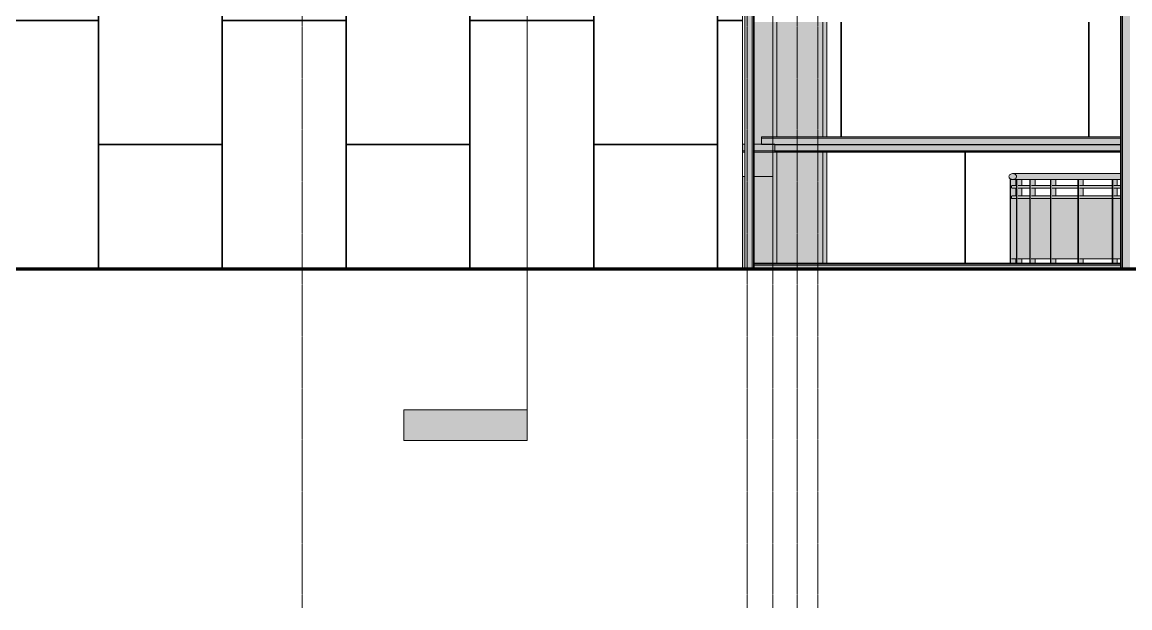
# Model space of a CAD drawing. Header units: inches. Extents: x 20478 to 36715, y -248 to 750.
# Drawn here: x 29344.3 to 29776, y -132 to 96.1 of the extents above; entities that cross this region are included whole.
import ezdxf

# ---------------------------------------------------------------- set-up
doc = ezdxf.new("R2010")
doc.units = ezdxf.units.IN
doc.header["$MEASUREMENT"] = 0
doc.linetypes.add('Grid Line 1_2_', pattern=[0.875, 0.5, -0.125, 0.125, -0.125])
for name, color, linetype, lineweight in [('A-FLOR-HRAL', 11, 'Continuous', 9), ('A-GLAZ-CWMG', 51, 'Continuous', 9), ('A-WALL-PATT', 111, 'Continuous', 13), ('C-TOPO', 7, 'Continuous', 9), ('G-ANNO-SYMB', 111, 'Continuous', 9), ('L-SITE-WALL', 31, 'Continuous', 13), ('Q-CASE', 31, 'Continuous', 9), ('S-BEAM', 12, 'Continuous', 9), ('S-GRID', 1, 'Continuous', 9)]:
    doc.layers.add(name, color=color, linetype=linetype, lineweight=lineweight)

# ---------------------------------------------------------------- blocks, each defined once
blk = doc.blocks.new('Girt_C - 8_D-1076115-Elevation - East')
at = {"layer": 'S-BEAM'}
h = blk.add_hatch(color=256, dxfattribs=at)
h.paths.add_polyline_path([(-22366.82, 48.37), (-22358.8, 48.37), (-22358.8, 48.5), (-22366.82, 48.46), (-22366.82, 48.37)], flags=0)
h.paths.add_polyline_path([(-22371.37, 48.37), (-22370.44, 48.37), (-22370.44, 48.55), (-22371.37, 48.53), (-22371.37, 48.37)], flags=0)
h = blk.add_hatch(color=256, dxfattribs=at)
h.paths.add_polyline_path([(-22370.44, 46), (-22370.44, 48.37), (-22371.37, 48.37), (-22371.37, 46)], flags=0)
h.paths.add_polyline_path([(-22358.8, 46), (-22358.8, 48.37), (-22366.82, 48.37), (-22366.82, 46)], flags=0)
h = blk.add_hatch(color=256, dxfattribs=at)
h.paths.add_polyline_path([(-22370.44, 45.52), (-22370.44, 46), (-22371.37, 46), (-22371.37, 45.52)], flags=0)
h.paths.add_polyline_path([(-22358.8, 45.52), (-22358.8, 46), (-22366.82, 46), (-22366.82, 45.52)], flags=0)
for p, q in [((-22370.44, 48.55), (-22371.37, 48.55)), ((-22358.8, 48.55), (-22366.82, 48.55)), ((-22358.8, 48.46), (-22358.8, 48.37)), ((-22358.8, 48.37), (-22358.8, 46)), ((-22371.37, 46), (-22370.44, 46)), ((-22371.37, 45.52), (-22370.44, 45.52)), ((-22366.82, 46), (-22358.8, 46)), ((-22366.82, 45.52), (-22358.8, 45.52)), ((-22358.8, 46), (-22358.8, 45.52))]:
    blk.add_line(p, q, dxfattribs=at)
blk = doc.blocks.new('Casework 1 - Casework 1-456223-Elevation - East')
at = {"layer": 'Q-CASE'}
h = blk.add_hatch(color=256, dxfattribs=at)
h.paths.add_polyline_path([(-22371.37, 0), (-22370.44, 0), (-22370.44, 36), (-22371.37, 36), (-22371.37, 20.11)], flags=0)
h.paths.add_polyline_path([(-22359.55, 2.24), (-22359.55, 36), (-22366.82, 36), (-22366.82, 2.24)], flags=0)
for p, q in [((-22371.37, 36), (-22370.44, 36)), ((-22366.82, 36), (-22359.55, 36))]:
    blk.add_line(p, q, dxfattribs=at)
blk = doc.blocks.new('Girt_Z - 10_D-1078090-Elevation - East')
at = {"layer": 'S-BEAM'}
for points in [[(-22297.97, 51), (-22224.05, 51), (-22224.05, 51.48), (-22364.05, 51.48), (-22364.05, 51), (-22336.7, 51)], [(-22297.97, 48.63), (-22224.05, 48.63), (-22224.05, 51), (-22364.05, 51), (-22364.05, 48.63), (-22336.7, 48.63)], [(-22297.97, 48.45), (-22224.05, 48.48), (-22224.05, 48.63), (-22364.05, 48.63), (-22364.05, 48.5), (-22336.7, 48.45)], [(-22278.6, 48.37), (-22224.05, 48.41), (-22224.05, 48.45), (-22358.8, 48.41), (-22358.8, 48.37), (-22297.97, 48.37)], [(-22224.05, 46.05), (-22224.05, 48.37), (-22358.8, 48.37), (-22358.8, 46.05), (-22239.87, 46.05)], [(-22224.05, 45.6), (-22224.05, 46.05), (-22358.8, 46), (-22358.8, 45.6), (-22239.87, 45.6)], [(-22297.97, 45.52), (-22224.05, 45.52), (-22224.05, 45.6), (-22358.8, 45.6), (-22358.8, 45.52), (-22336.7, 45.52)]]:
    blk.add_hatch(color=256, dxfattribs=at).paths.add_polyline_path(points, flags=0)
for p, q in [((-22364.05, 51), (-22364.05, 51.48)), ((-22364.05, 51.48), (-22224.05, 51.48)), ((-22364.05, 48.63), (-22364.05, 51)), ((-22364.05, 51), (-22224.05, 51)), ((-22364.05, 48.47), (-22364.05, 48.63)), ((-22364.05, 48.45), (-22224.05, 48.45)), ((-22358.8, 48.37), (-22224.05, 48.37)), ((-22358.8, 46.05), (-22224.05, 46.05)), ((-22358.8, 45.6), (-22224.05, 45.6)), ((-22358.8, 45.52), (-22224.05, 45.52))]:
    blk.add_line(p, q, dxfattribs=at)
blk = doc.blocks.new('Rectangular Mullion - Profile_Polycarbonate_Lower-934533-Elevation - East')
at = {"layer": 'A-GLAZ-CWMG'}
for points in [[(-22259.23, 1.99), (-22224.05, 1.99), (-22224.05, 2.24), (-22366.82, 2.24), (-22366.82, 1.99), (-22264.07, 1.99)], [(-22366.82, 1.46), (-22224.05, 1.46), (-22224.05, 1.99), (-22366.82, 1.99)], [(-22259.23, 0), (-22224.05, 0), (-22224.05, 1.46), (-22366.82, 1.46), (-22366.82, 0), (-22268.92, 0)]]:
    blk.add_hatch(color=256, dxfattribs=at).paths.add_polyline_path(points, flags=0)
for p, q in [((-22366.82, 1.99), (-22366.82, 2.24)), ((-22366.82, 2.24), (-22224.05, 2.24)), ((-22366.82, 1.99), (-22224.05, 1.99)), ((-22366.82, 0), (-22366.82, 1.46)), ((-22366.82, 1.46), (-22224.05, 1.46)), ((-22224.05, 2.24), (-22224.05, 1.99)), ((-22224.05, 1.46), (-22224.05, 0))]:
    blk.add_line(p, q, dxfattribs=at)
blk = doc.blocks.new('Rectangular Mullion - Profile_Polycarbonate_Upper and left-1075931-Elevation - East')
at = {"layer": 'A-GLAZ-CWMG'}
h = blk.add_hatch(color=256, dxfattribs=at)
h.paths.add_polyline_path([(-22370.44, 0), (-22367.6, 0), (-22367.6, 342.01), (-22368.94, 343.29), (-22370.44, 343.23), (-22370.44, 20.11)], flags=0)
h.paths.add_polyline_path([(-22370.44, 343.98), (-22369.69, 344.01), (-22370.44, 344.73)], flags=0)
for points in [[(-22367.07, 0), (-22367.07, 341.5), (-22367.6, 342.01), (-22367.6, 0)], [(-22366.82, 0), (-22366.82, 341.26), (-22367.07, 341.5), (-22367.07, 0)]]:
    blk.add_hatch(color=256, dxfattribs=at).paths.add_polyline_path(points, flags=0)
for p, q in [((-22370.44, 344.73), (-22370.44, 343.98)), ((-22370.44, 343.23), (-22370.44, 0)), ((-22367.6, 342.01), (-22367.6, 0)), ((-22367.07, 341.5), (-22367.07, 0)), ((-22366.82, 341.26), (-22366.82, 1.46))]:
    blk.add_line(p, q, dxfattribs=at)
blk = doc.blocks.new('Rectangular Mullion - Profile_Polycarbonate_right-1075932-Elevation - East')
at = {"layer": 'A-GLAZ-CWMG'}
for points in [[(-22220.5, 0), (-22220.43, 0), (-22220.43, 350.98), (-22223.26, 348.03), (-22223.26, 0)], [(-22224.05, 0), (-22223.8, 0), (-22223.8, 347.47), (-22224.05, 347.21), (-22224.05, 1.46)], [(-22223.8, 0), (-22223.26, 0), (-22223.26, 348.03), (-22223.8, 347.47), (-22223.8, 20.11)]]:
    blk.add_hatch(color=256, dxfattribs=at).paths.add_polyline_path(points, flags=0)
for p, q in [((-22220.43, 350.98), (-22223.26, 348.03)), ((-22223.8, 347.47), (-22224.05, 347.21)), ((-22224.05, 1.46), (-22224.05, 347.21)), ((-22223.26, 348.03), (-22223.8, 347.47)), ((-22223.8, 0), (-22223.8, 347.47)), ((-22223.26, 0), (-22223.26, 348.03))]:
    blk.add_line(p, q, dxfattribs=at)
blk = doc.blocks.new('Railing - 2_ x 1_2_-939656-Elevation - East')
at = {"layer": 'A-FLOR-HRAL'}
blk.add_hatch(color=256, dxfattribs=at).paths.add_polyline_path([(-22266.9, 2.24), (-22266.9, 34.87), (-22267.05, 34.87), (-22267.05, 2.24)], flags=0)
for p, q in [((-22266.9, 34.87), (-22267.05, 34.87)), ((-22267.05, 34.87), (-22267.05, 2.24))]:
    blk.add_line(p, q, dxfattribs=at)
blk = doc.blocks.new('Railing - 2_ x 1_2_-V138-Elevation - East')
at = {"layer": 'A-FLOR-HRAL'}
for points in [[(-22264.89, 2.24), (-22264.89, 4), (-22266.49, 4), (-22266.49, 27.5), (-22266.35, 27.5), (-22266.31, 28.5), (-22264.89, 28.5), (-22264.89, 31.5), (-22266.35, 31.5), (-22266.31, 32.5), (-22264.89, 32.5), (-22264.89, 34.87), (-22266.88, 34.87), (-22266.88, 2.24), (-22266.49, 2.24)], [(-22266.9, 2.24), (-22266.88, 2.24), (-22266.9, 6.04)]]:
    blk.add_hatch(color=256, dxfattribs=at).paths.add_polyline_path(points, flags=0)
for p, q in [((-22266.88, 34.87), (-22266.9, 34.87)), ((-22266.9, 2.24), (-22266.9, 34.87)), ((-22264.89, 34.87), (-22266.88, 34.87)), ((-22266.88, 34.87), (-22266.88, 2.24)), ((-22264.89, 32.5), (-22264.89, 34.87)), ((-22264.89, 28.5), (-22264.89, 31.5)), ((-22264.89, 2.24), (-22264.89, 4))]:
    blk.add_line(p, q, dxfattribs=at)
blk = doc.blocks.new('Railing - 2_ 8_-939652-Elevation - East')
at = {"layer": 'A-FLOR-HRAL'}
blk.add_hatch(color=256, dxfattribs=at).paths.add_polyline_path([(-22264.54, 4), (-22264.54, 27.5), (-22266.49, 27.5), (-22266.49, 4)], flags=0)
for p, q in [((-22266.27, 27.5), (-22266.5, 27.5)), ((-22266.5, 4), (-22264.54, 4))]:
    blk.add_line(p, q, dxfattribs=at)
blk = doc.blocks.new('Railing - 2_ x 1_2_-V139-Elevation - East')
at = {"layer": 'A-FLOR-HRAL'}
for points in [[(-22264.54, 2.24), (-22264.48, 2.24), (-22264.48, 34.87), (-22264.54, 34.87), (-22264.54, 6.04)], [(-22264.09, 2.24), (-22262.5, 2.24), (-22262.5, 4), (-22264.09, 4), (-22264.07, 27.5), (-22263.94, 27.5), (-22263.94, 28.5), (-22262.5, 28.5), (-22262.5, 31.5), (-22263.94, 31.5), (-22263.94, 32.5), (-22262.5, 32.5), (-22262.5, 34.87), (-22264.48, 34.87), (-22264.48, 2.24)]]:
    blk.add_hatch(color=256, dxfattribs=at).paths.add_polyline_path(points, flags=0)
for p, q in [((-22264.48, 34.87), (-22264.54, 34.87)), ((-22264.54, 2.24), (-22264.54, 34.87)), ((-22262.5, 34.87), (-22264.48, 34.87)), ((-22264.48, 34.87), (-22264.48, 2.24)), ((-22262.5, 32.5), (-22262.5, 34.87)), ((-22262.5, 28.5), (-22262.5, 31.5)), ((-22262.5, 2.24), (-22262.5, 4))]:
    blk.add_line(p, q, dxfattribs=at)
blk = doc.blocks.new('Railing - 2_ 8_-V140-Elevation - East')
at = {"layer": 'A-FLOR-HRAL'}
blk.add_hatch(color=256, dxfattribs=at).paths.add_polyline_path([(-22264.09, 4), (-22259.35, 4), (-22259.35, 27.5), (-22264.09, 27.5), (-22264.09, 6.04)], flags=0)
for p, q in [((-22263.4, 27.5), (-22264.07, 27.5)), ((-22259.35, 27.5), (-22259.63, 27.5)), ((-22264.07, 4), (-22259.35, 4))]:
    blk.add_line(p, q, dxfattribs=at)
blk = doc.blocks.new('Railing - 2_ x 1_2_-V141-Elevation - East')
at = {"layer": 'A-FLOR-HRAL'}
for points in [[(-22259.35, 2.24), (-22259.25, 2.24), (-22259.25, 34.87), (-22259.35, 34.87), (-22259.35, 10.73)], [(-22259.23, 2.24), (-22257.29, 2.24), (-22257.29, 4), (-22258.86, 4), (-22258.86, 27.5), (-22258.71, 27.5), (-22258.71, 28.5), (-22257.29, 28.5), (-22257.29, 31.5), (-22258.71, 31.5), (-22258.71, 32.5), (-22257.29, 32.5), (-22257.29, 34.87), (-22259.25, 34.87), (-22259.25, 2.24)]]:
    blk.add_hatch(color=256, dxfattribs=at).paths.add_polyline_path(points, flags=0)
for p, q in [((-22259.25, 34.87), (-22259.35, 34.87)), ((-22259.35, 2.24), (-22259.35, 34.87)), ((-22257.29, 34.87), (-22259.25, 34.87)), ((-22259.25, 34.87), (-22259.25, 2.24)), ((-22257.29, 32.5), (-22257.29, 34.87)), ((-22257.29, 28.5), (-22257.29, 31.5)), ((-22257.29, 2.24), (-22257.29, 4))]:
    blk.add_line(p, q, dxfattribs=at)
blk = doc.blocks.new('Railing - 2_ 8_-V142-Elevation - East')
at = {"layer": 'A-FLOR-HRAL'}
blk.add_hatch(color=256, dxfattribs=at).paths.add_polyline_path([(-22251.37, 4), (-22251.37, 27.5), (-22258.86, 27.5), (-22258.86, 4)], flags=0)
for p, q in [((-22258.11, 27.5), (-22258.92, 27.5)), ((-22251.37, 27.5), (-22251.86, 27.5)), ((-22258.92, 4), (-22251.37, 4))]:
    blk.add_line(p, q, dxfattribs=at)
blk = doc.blocks.new('Railing - 2_ x 1_2_-V143-Elevation - East')
at = {"layer": 'A-FLOR-HRAL'}
for points in [[(-22251.37, 2.24), (-22251.23, 2.24), (-22251.23, 34.87), (-22251.37, 34.87), (-22251.37, 20.11)], [(-22249.31, 2.24), (-22249.31, 4), (-22250.85, 4), (-22250.85, 27.5), (-22250.72, 27.5), (-22250.72, 28.5), (-22249.31, 28.5), (-22249.31, 31.5), (-22250.72, 31.5), (-22250.72, 32.5), (-22249.31, 32.5), (-22249.31, 34.87), (-22251.23, 34.87), (-22251.23, 2.24), (-22250.85, 2.24)]]:
    blk.add_hatch(color=256, dxfattribs=at).paths.add_polyline_path(points, flags=0)
for p, q in [((-22251.23, 34.87), (-22251.37, 34.87)), ((-22251.37, 2.24), (-22251.37, 34.87)), ((-22249.31, 34.87), (-22251.23, 34.87)), ((-22251.23, 34.87), (-22251.23, 2.24)), ((-22249.31, 32.5), (-22249.31, 34.87)), ((-22249.31, 28.5), (-22249.31, 31.5)), ((-22249.31, 2.24), (-22249.31, 4))]:
    blk.add_line(p, q, dxfattribs=at)
blk = doc.blocks.new('Railing - 2_ 8_-V144-Elevation - East')
at = {"layer": 'A-FLOR-HRAL'}
blk.add_hatch(color=256, dxfattribs=at).paths.add_polyline_path([(-22240.67, 4), (-22240.67, 27.5), (-22250.85, 27.5), (-22250.85, 4)], flags=0)
for p, q in [((-22249.41, 27.5), (-22250.85, 27.5)), ((-22240.67, 27.5), (-22241.57, 27.5)), ((-22250.85, 4), (-22240.67, 4))]:
    blk.add_line(p, q, dxfattribs=at)
blk = doc.blocks.new('Railing - 2_ x 1_2_-V145-Elevation - East')
at = {"layer": 'A-FLOR-HRAL'}
for points in [[(-22240.67, 2.24), (-22240.48, 2.24), (-22240.48, 34.87), (-22240.67, 34.87), (-22240.67, 20.11)], [(-22240.48, 2.24), (-22238.63, 2.24), (-22238.63, 4), (-22240.11, 4), (-22240.11, 27.5), (-22239.96, 27.5), (-22239.96, 28.5), (-22238.63, 28.5), (-22238.63, 31.5), (-22239.96, 31.5), (-22239.96, 32.5), (-22238.63, 32.5), (-22238.63, 34.87), (-22240.48, 34.87), (-22240.48, 20.11)]]:
    blk.add_hatch(color=256, dxfattribs=at).paths.add_polyline_path(points, flags=0)
for p, q in [((-22240.48, 34.87), (-22240.67, 34.87)), ((-22240.67, 2.24), (-22240.67, 34.87)), ((-22238.63, 34.87), (-22240.48, 34.87)), ((-22240.48, 34.87), (-22240.48, 2.24)), ((-22238.63, 32.5), (-22238.63, 34.87)), ((-22238.63, 28.5), (-22238.63, 31.5)), ((-22238.63, 2.24), (-22238.63, 4))]:
    blk.add_line(p, q, dxfattribs=at)
blk = doc.blocks.new('Railing - 2_ 8_-V146-Elevation - East')
at = {"layer": 'A-FLOR-HRAL'}
blk.add_hatch(color=256, dxfattribs=at).paths.add_polyline_path([(-22227.32, 4), (-22227.32, 27.5), (-22240.11, 27.5), (-22240.11, 4)], flags=0)
for p, q in [((-22238.66, 27.5), (-22240.11, 27.5)), ((-22227.32, 27.5), (-22228.69, 27.5)), ((-22240.11, 4), (-22227.32, 4))]:
    blk.add_line(p, q, dxfattribs=at)
blk = doc.blocks.new('Railing - 2_ x 1_2_-V147-Elevation - East')
at = {"layer": 'A-FLOR-HRAL'}
for points in [[(-22227.32, 2.24), (-22227.09, 2.24), (-22227.09, 34.87), (-22227.32, 34.87), (-22227.32, 20.11)], [(-22227.09, 2.24), (-22225.31, 2.24), (-22225.31, 4), (-22226.74, 4), (-22226.74, 27.5), (-22226.65, 27.5), (-22226.65, 28.5), (-22225.31, 28.5), (-22225.34, 31.5), (-22226.65, 31.5), (-22226.65, 32.5), (-22225.31, 32.5), (-22225.34, 34.87), (-22227.09, 34.87), (-22227.09, 20.11)]]:
    blk.add_hatch(color=256, dxfattribs=at).paths.add_polyline_path(points, flags=0)
for p, q in [((-22227.09, 34.87), (-22227.32, 34.87)), ((-22227.32, 2.24), (-22227.32, 34.87)), ((-22225.31, 34.87), (-22227.09, 34.87)), ((-22227.09, 34.87), (-22227.09, 2.24)), ((-22225.31, 32.5), (-22225.31, 34.87)), ((-22225.31, 28.5), (-22225.31, 31.5)), ((-22225.31, 2.24), (-22225.31, 4))]:
    blk.add_line(p, q, dxfattribs=at)
blk = doc.blocks.new('Railing - 2_ 8_-V148-Elevation - East')
at = {"layer": 'A-FLOR-HRAL'}
blk.add_hatch(color=256, dxfattribs=at).paths.add_polyline_path([(-22224.05, 4), (-22224.05, 27.5), (-22226.74, 27.5), (-22226.74, 4)], flags=0)
for p, q in [((-22224.74, 27.5), (-22226.74, 27.5)), ((-22226.74, 4), (-22224.05, 4))]:
    blk.add_line(p, q, dxfattribs=at)
blk = doc.blocks.new('Railing - Railing-939582-Elevation - East')
at = {"layer": 'A-FLOR-HRAL'}
h = blk.add_hatch(color=256, dxfattribs=at)
h.paths.add_polyline_path([(-22260.56, 31.5), (-22259.35, 31.5), (-22259.35, 32.5), (-22263.94, 32.5), (-22263.94, 31.5), (-22262.71, 31.5)], flags=0)
h.paths.add_polyline_path([(-22224.05, 31.5), (-22224.05, 32.5), (-22226.65, 32.5), (-22226.65, 31.5), (-22225.34, 31.5)], flags=0)
h.paths.add_polyline_path([(-22251.37, 31.5), (-22251.37, 32.5), (-22258.71, 32.5), (-22258.71, 31.5), (-22254.39, 31.5)], flags=0)
h.paths.add_polyline_path([(-22264.54, 31.5), (-22264.54, 32.5), (-22266.35, 32.5), (-22266.31, 31.5), (-22265.59, 31.5)], flags=0)
h.paths.add_polyline_path([(-22249.55, 31.5), (-22240.67, 31.5), (-22240.67, 32.5), (-22250.72, 32.5), (-22250.72, 31.5)], flags=0)
h.paths.add_polyline_path([(-22227.32, 31.5), (-22227.32, 32.5), (-22239.96, 32.5), (-22239.96, 31.5), (-22230.18, 31.5)], flags=0)
h = blk.add_hatch(color=256, dxfattribs=at)
h.paths.add_polyline_path([(-22264.54, 27.5), (-22264.54, 28.5), (-22266.35, 28.5), (-22266.31, 27.5), (-22265.59, 27.5)], flags=0)
h.paths.add_polyline_path([(-22228.69, 27.5), (-22227.32, 27.5), (-22227.32, 28.5), (-22239.96, 28.5), (-22239.96, 27.5), (-22230.18, 27.5)], flags=0)
h.paths.add_polyline_path([(-22224.05, 27.5), (-22224.05, 28.5), (-22226.65, 28.5), (-22226.65, 27.5), (-22224.74, 27.5)], flags=0)
h.paths.add_polyline_path([(-22259.35, 27.5), (-22259.35, 28.5), (-22263.94, 28.5), (-22263.94, 27.5), (-22259.63, 27.5)], flags=0)
h.paths.add_polyline_path([(-22250.72, 27.5), (-22240.67, 27.5), (-22240.67, 28.5), (-22250.72, 28.5), (-22250.72, 28.36)], flags=0)
h.paths.add_polyline_path([(-22251.37, 27.5), (-22251.37, 28.5), (-22258.71, 28.5), (-22258.71, 27.5), (-22251.86, 27.5)], flags=0)
for p, q in [((-22266.55, 32.5), (-22266.55, 31.5)), ((-22266.31, 32.5), (-22264.57, 32.5)), ((-22266.31, 31.5), (-22264.57, 31.5)), ((-22263.99, 32.5), (-22259.41, 32.5)), ((-22263.99, 31.5), (-22259.41, 31.5)), ((-22258.76, 32.5), (-22251.38, 32.5)), ((-22258.76, 31.5), (-22251.38, 31.5)), ((-22250.75, 32.5), (-22240.72, 32.5)), ((-22250.75, 31.5), (-22240.72, 31.5)), ((-22240.02, 32.5), (-22227.34, 32.5)), ((-22240.02, 31.5), (-22227.34, 31.5)), ((-22226.66, 32.5), (-22224.1, 32.5)), ((-22226.66, 31.5), (-22224.1, 31.5)), ((-22266.55, 28.5), (-22266.55, 27.5)), ((-22266.31, 28.5), (-22264.57, 28.5)), ((-22266.31, 27.5), (-22264.57, 27.5)), ((-22263.99, 28.5), (-22259.41, 28.5)), ((-22263.46, 27.5), (-22259.69, 27.5)), ((-22258.76, 28.5), (-22251.38, 28.5)), ((-22258.13, 27.5), (-22251.9, 27.5)), ((-22250.75, 28.5), (-22240.72, 28.5)), ((-22249.47, 27.5), (-22241.61, 27.5)), ((-22240.02, 28.5), (-22227.34, 28.5)), ((-22238.69, 27.5), (-22228.74, 27.5)), ((-22226.66, 28.5), (-22224.1, 28.5)), ((-22224.79, 27.5), (-22224.1, 27.5))]:
    blk.add_line(p, q, dxfattribs=at)
for name in ['Railing - 2_ x 1_2_-939656-Elevation - East', 'Railing - 2_ x 1_2_-V138-Elevation - East', 'Railing - 2_ x 1_2_-V139-Elevation - East', 'Railing - 2_ x 1_2_-V141-Elevation - East', 'Railing - 2_ x 1_2_-V143-Elevation - East', 'Railing - 2_ x 1_2_-V145-Elevation - East', 'Railing - 2_ x 1_2_-V147-Elevation - East', 'Railing - 2_ 8_-939652-Elevation - East', 'Railing - 2_ 8_-V140-Elevation - East', 'Railing - 2_ 8_-V142-Elevation - East', 'Railing - 2_ 8_-V144-Elevation - East', 'Railing - 2_ 8_-V146-Elevation - East', 'Railing - 2_ 8_-V148-Elevation - East']:
    blk.add_blockref(name, (0, 0))
blk = doc.blocks.new('Top Rail Type - Top Rail_Internal_-939601-Elevation - East')
at = {"layer": 'A-FLOR-HRAL'}
for points in [[(-22235.81, 34.87), (-22224.05, 34.93), (-22224.05, 36), (-22267.55, 36), (-22267.52, 35.77), (-22267.43, 35.7), (-22267.42, 35.54), (-22266.98, 35.14), (-22266.25, 34.9), (-22264.94, 34.88), (-22252.01, 34.88), (-22237.12, 34.87)], [(-22257.35, 36), (-22224.05, 36), (-22224.05, 37.12), (-22247.13, 37.12), (-22266.52, 37.07), (-22266.76, 36.98), (-22266.91, 36.9), (-22267.34, 36.54), (-22267.52, 36.23), (-22267.52, 36), (-22258.9, 36)]]:
    blk.add_hatch(color=256, dxfattribs=at).paths.add_polyline_path(points, flags=0)
blk.add_line((-22266.06, 37.12), (-22265.9, 37.12), dxfattribs=at)
at = {"layer": 'A-FLOR-HRAL', "flags": 128}
for points in [[(-22264.55, 36), (-22264.59, 36.23), (-22264.68, 36.46), (-22264.84, 36.66), (-22265.05, 36.84), (-22265.3, 36.97), (-22265.59, 37.07), (-22265.9, 37.12), (-22266.21, 37.12), (-22266.52, 37.07), (-22266.8, 36.97), (-22267.06, 36.84), (-22267.27, 36.66), (-22267.42, 36.46), (-22267.52, 36.23), (-22267.55, 36)], [(-22267.55, 36), (-22267.52, 35.77), (-22267.42, 35.54), (-22267.27, 35.34), (-22267.06, 35.16), (-22266.8, 35.03), (-22266.52, 34.93), (-22266.21, 34.88), (-22265.9, 34.88), (-22265.59, 34.93), (-22265.3, 35.03), (-22265.05, 35.16), (-22264.84, 35.34), (-22264.68, 35.54), (-22264.59, 35.77), (-22264.55, 36)], [(-22267.52, 36.23), (-22267.42, 36.46), (-22267.27, 36.66), (-22267.06, 36.84), (-22266.8, 36.97), (-22266.52, 37.07)], [(-22265.8, 34.9), (-22265.9, 34.88), (-22266.21, 34.88), (-22266.52, 34.93), (-22266.8, 35.03), (-22267.06, 35.16), (-22267.27, 35.34), (-22267.42, 35.54), (-22267.52, 35.77)], [(-22266.49, 37.07), (-22266.21, 37.12), (-22266.08, 37.12)], [(-22266.05, 37.12), (-22265.85, 37.12), (-22265.25, 37.12), (-22264.25, 37.12), (-22262.86, 37.12), (-22261.06, 37.12), (-22258.87, 37.12), (-22256.29, 37.12), (-22253.32, 37.12), (-22249.97, 37.12), (-22246.23, 37.12), (-22242.11, 37.12), (-22237.62, 37.12), (-22232.77, 37.12), (-22227.54, 37.12), (-22224.05, 37.12)], [(-22264.45, 37.12), (-22265.16, 37.12), (-22265.8, 37.12), (-22266.05, 37.12)], [(-22266.05, 34.87), (-22265.85, 34.87), (-22265.25, 34.87), (-22264.25, 34.87), (-22262.86, 34.87), (-22261.06, 34.87), (-22258.87, 34.87), (-22256.29, 34.87), (-22253.32, 34.87), (-22249.97, 34.87), (-22246.23, 34.87), (-22242.11, 34.87), (-22237.62, 34.87), (-22232.77, 34.87), (-22227.54, 34.87), (-22224.05, 34.87)], [(-22250.71, 34.87), (-22252.96, 34.87), (-22255.97, 34.87), (-22258.6, 34.87), (-22260.83, 34.87), (-22262.67, 34.87), (-22264.11, 34.87), (-22265.16, 34.87), (-22265.8, 34.87), (-22266.05, 34.87), (-22266.05, 34.87)], [(-22258.26, 37.12), (-22258.6, 37.12), (-22260.83, 37.12), (-22262.67, 37.12), (-22263.12, 37.12)], [(-22251.12, 37.12), (-22252.96, 37.12), (-22255.97, 37.12), (-22256.65, 37.12)], [(-22238.01, 34.87), (-22241.62, 34.87), (-22245.78, 34.87), (-22249.08, 34.87)], [(-22233.32, 37.12), (-22237.08, 37.12), (-22241.62, 37.12), (-22245.06, 37.12)], [(-22224.05, 34.87), (-22226.92, 34.87), (-22232.18, 34.87), (-22233.15, 34.87)], [(-22224.05, 37.12), (-22226.92, 37.12), (-22229.82, 37.12)]]:
    blk.add_lwpolyline(points, dxfattribs=at)
blk = doc.blocks.new('columns and girder2 - one-1075720-Elevation - East')
at = {"layer": 'S-BEAM'}
h = blk.add_hatch(color=256, dxfattribs=at)
h.paths.add_polyline_path([(-22340.05, 2.24), (-22340.05, 45.52), (-22358.05, 45.52), (-22358.05, 2.24), (-22356.72, 2.24)], flags=0)
h.paths.add_polyline_path([(-22358.05, 51.48), (-22340.05, 51.48), (-22340.05, 96.13), (-22358.05, 96.13), (-22358.05, 57.62)], flags=0)
h.paths.add_polyline_path([(-22358.05, 102.09), (-22340.05, 102.09), (-22340.05, 118), (-22335.29, 142.02), (-22358.05, 142.02), (-22358.05, 113.88)], flags=0)
h.paths.add_polyline_path([(-22358.05, 147.98), (-22334.11, 147.98), (-22325.72, 190.27), (-22358.05, 190.27), (-22358.05, 151.39)], flags=0)
h.paths.add_polyline_path([(-22346.59, 196.23), (-22324.54, 196.23), (-22316.15, 238.52), (-22358.05, 238.52), (-22358.05, 196.23), (-22356.06, 196.23)], flags=0)
h.paths.add_polyline_path([(-22358.05, 244.48), (-22314.97, 244.48), (-22306.58, 286.77), (-22358.05, 286.77), (-22358.05, 285.6), (-22307.55, 285.6), (-22307.55, 284.6), (-22358.05, 284.6), (-22358.05, 245.17)], flags=0)
h.paths.add_polyline_path([(-22354.65, 292.73), (-22307.55, 292.73), (-22307.55, 335.6), (-22349.38, 333.83), (-22346.93, 333.83), (-22346.93, 333.45), (-22349.63, 333.39), (-22349.86, 333.25), (-22350.04, 332.94), (-22350.06, 332.76), (-22350.04, 322.49), (-22349.86, 322.19), (-22349.56, 322.01), (-22349.38, 321.99), (-22346.93, 321.99), (-22346.93, 321.61), (-22353.42, 321.61), (-22353.42, 321.99), (-22350.8, 322.01), (-22350.49, 322.19), (-22350.32, 322.49), (-22350.29, 322.67), (-22350.32, 332.94), (-22350.49, 333.25), (-22350.8, 333.42), (-22350.98, 333.45), (-22353.42, 333.45), (-22353.42, 333.68), (-22358.05, 333.47), (-22358.05, 292.73)], flags=0)
h.paths.add_polyline_path([(-22304.55, 294.96), (-22224.05, 309.31), (-22224.05, 339.08), (-22304.55, 335.72), (-22304.55, 301.43)], flags=0)
h = blk.add_hatch(color=256, dxfattribs=at)
h.paths.add_polyline_path([(-22358.09, 2.24), (-22358.05, 2.24), (-22358.05, 45.52), (-22359.55, 45.52), (-22359.55, 2.24)], flags=0)
h.paths.add_polyline_path([(-22339.94, 2.24), (-22338.55, 2.24), (-22338.55, 45.52), (-22340.05, 45.52), (-22340.05, 2.24)], flags=0)
h.paths.add_polyline_path([(-22339.35, 51.48), (-22338.55, 51.48), (-22338.55, 96.13), (-22340.05, 96.13), (-22340.05, 51.48)], flags=0)
h.paths.add_polyline_path([(-22358.31, 51.48), (-22358.05, 51.48), (-22358.05, 96.13), (-22359.55, 96.13), (-22359.55, 51.48)], flags=0)
h.paths.add_polyline_path([(-22338.55, 102.09), (-22338.55, 117.85), (-22333.76, 142.02), (-22335.29, 142.02), (-22340.05, 118), (-22340.05, 102.09), (-22338.74, 102.09)], flags=0)
h.paths.add_polyline_path([(-22358.53, 102.09), (-22358.05, 102.09), (-22358.05, 142.02), (-22359.55, 142.02), (-22359.55, 136.59), (-22358.95, 136.57), (-22358.95, 135.21), (-22359.55, 135.19), (-22359.55, 102.09)], flags=0)
h.paths.add_polyline_path([(-21134.88, 144.75), (-21134.3, 144.75), (-21134.3, 145), (-21135.05, 145), (-21135.05, 144.75)], flags=0)
h.paths.add_polyline_path([(-22334.11, 147.98), (-22332.58, 147.98), (-22324.19, 190.27), (-22325.72, 190.27), (-22333.43, 151.39)], flags=0)
h.paths.add_polyline_path([(-22358.74, 147.98), (-22358.05, 147.98), (-22358.05, 190.27), (-22358.8, 190.27), (-22358.8, 147.98)], flags=0)
h.paths.add_polyline_path([(-22358.95, 196.23), (-22358.05, 196.23), (-22358.05, 238.52), (-22359.55, 238.52), (-22359.55, 196.23)], flags=0)
h.paths.add_polyline_path([(-22324.54, 196.23), (-22323.01, 196.23), (-22314.62, 238.52), (-22316.15, 238.52), (-22322.27, 207.66)], flags=0)
h.paths.add_polyline_path([(-22314.97, 244.48), (-22313.44, 244.48), (-22305.05, 286.77), (-22306.58, 286.77), (-22314.83, 245.17)], flags=0)
h.paths.add_polyline_path([(-22359.55, 244.48), (-22358.05, 244.48), (-22358.05, 286.77), (-22359.55, 286.77), (-22359.55, 245.17)], flags=0)
h.paths.add_polyline_path([(-22359.55, 292.73), (-22358.05, 292.73), (-22358.05, 333.47), (-22359.55, 333.39), (-22359.55, 320.19)], flags=0)
for p, q in [((-22359.55, 51.48), (-22359.55, 96.13)), ((-22358.05, 96.13), (-22358.05, 51.48)), ((-22340.05, 51.48), (-22340.05, 96.13)), ((-22338.55, 96.13), (-22338.55, 51.48)), ((-22359.55, 2.24), (-22359.55, 45.52)), ((-22358.05, 45.52), (-22358.05, 2.24)), ((-22340.05, 2.24), (-22340.05, 45.52)), ((-22338.55, 45.52), (-22338.55, 2.24))]:
    blk.add_line(p, q, dxfattribs=at)
blk = doc.blocks.new('Section - 3_32_ x 3_8_-18514-Elevation - East')
at = {"layer": 'G-ANNO-SYMB'}
blk.add_hatch(color=256, dxfattribs=at).paths.add_polyline_path([(-22117.39, -54.82), (-22069.39, -54.82), (-22069.39, -66.82), (-22117.39, -66.82)], flags=0)
for p, q in [((-22117.39, -54.82), (-22117.39, -66.82)), ((-22069.39, -54.82), (-22117.39, -54.82)), ((-22069.39, -66.82), (-22069.39, -54.82)), ((-22117.39, -66.82), (-22069.39, -66.82))]:
    blk.add_line(p, q, dxfattribs=at)

msp = doc.modelspace()

# ---------------------------------------------------------------- hatches: boundary and pattern name
at = {"layer": 'A-WALL-PATT', "lineweight": 9}
h = msp.add_hatch(dxfattribs=at)
h.set_pattern_fill('FP_15', color=256, style=0, pattern_type=2)
h.set_pattern_definition([(0, (-22398.18, 0.25), (-193, 193), [48, -145]), (90, (-22398.18, 0.25), (-193, 1e-14), [96.25, -96.75]), (180, (-22350.18, 96.5), (-193, 193), [48, -145]), (90, (-22350.18, 0.25), (-193, 1e-14), [96.25, -96.75]), (180, (-22350.18, 96.75), (-193, 193), [48, -145]), (90, (-22350.18, 96.75), (-193, 1e-14), [96.25, -96.75]), (0, (-22398.18, 193), (-193, 193), [48, -145]), (90, (-22398.18, 96.75), (-193, 1e-14), [96.25, -96.75]), (0, (-22349.93, 48.25), (-193, 193), [48, -145]), (90, (-22349.93, 0), (-193, 1e-14), [48.25, -144.75]), (90, (-22301.93, 0), (-193, 1e-14), [48.25, -144.75]), (0, (-22349.93, 144.75), (-193, 193), [48, -145]), (90, (-22349.93, 48.5), (-193, 1e-14), [96.25, -96.75]), (180, (-22301.93, 48.5), (-193, 193), [48, -145]), (90, (-22301.93, 48.5), (-193, 1e-14), [96.25, -96.75]), (90, (-22349.93, 145), (-193, 1e-14), [48, -145]), (180, (-22301.93, 145), (-193, 193), [48, -145]), (90, (-22301.93, 145), (-193, 1e-14), [48, -145]), (0, (-22301.68, 0.25), (-193, 193), [48, -145]), (90, (-22301.68, 0.25), (-193, 1e-14), [96.25, -96.75]), (180, (-22253.68, 96.5), (-193, 193), [48, -145]), (90, (-22253.68, 0.25), (-193, 1e-14), [96.25, -96.75]), (180, (-22253.68, 96.75), (-193, 193), [48, -145]), (90, (-22253.68, 96.75), (-193, 1e-14), [96.25, -96.75]), (180, (-22253.68, 193), (-193, 193), [48, -145]), (90, (-22301.68, 96.75), (-193, 1e-14), [96.25, -96.75]), (0, (-22253.43, 48.25), (-193, 193), [48, -145]), (90, (-22253.43, 0), (-193, 1e-14), [48.25, -144.75]), (90, (-22205.43, 0), (-193, 1e-14), [48.25, -144.75]), (0, (-22253.43, 144.75), (-193, 193), [48, -145]), (90, (-22253.43, 48.5), (-193, 1e-14), [96.25, -96.75]), (180, (-22205.43, 48.5), (-193, 193), [48, -145]), (90, (-22205.43, 48.5), (-193, 1e-14), [96.25, -96.75]), (90, (-22253.43, 145), (-193, 1e-14), [48, -145]), (180, (-22205.43, 145), (-193, 193), [48, -145]), (90, (-22205.43, 145), (-193, 1e-14), [48, -145])])
h.paths.add_polyline_path([(29427.37611, 0), (29625.10578, 0), (29625.10578, 241.25), (29199.04328, 241.25), (29199.04328, 145.25), (29308.79328, 145.25), (29308.79328, 0)], flags=0)
h = msp.add_hatch(dxfattribs=at)
h.set_pattern_fill('FP_17', color=256, style=0, pattern_type=2)
h.set_pattern_definition([(90, (-21433.43, -675.25), (-193, -193), [48, -145]), (180, (-21433.43, -675.25), (-2e-14, -193), [96.25, -96.75]), (270, (-21529.68, -627.25), (-193, -193), [48, -145]), (180, (-21433.43, -627.25), (-2e-14, -193), [96.25, -96.75]), (270, (-21529.93, -627.25), (-193, -193), [48, -145]), (180, (-21529.93, -627.25), (-2e-14, -193), [96.25, -96.75]), (90, (-21626.18, -675.25), (-193, -193), [48, -145]), (180, (-21529.93, -675.25), (-2e-14, -193), [96.25, -96.75]), (90, (-21481.43, -627), (-193, -193), [48, -145]), (180, (-21433.18, -627), (-2e-14, -193), [48.25, -144.75]), (180, (-21433.18, -579), (-2e-14, -193), [48.25, -144.75]), (90, (-21577.93, -627), (-193, -193), [48, -145]), (180, (-21481.68, -627), (-2e-14, -193), [96.25, -96.75]), (270, (-21481.68, -579), (-193, -193), [48, -145]), (180, (-21481.68, -579), (-2e-14, -193), [96.25, -96.75]), (180, (-21578.18, -627), (-2e-14, -193), [48, -145]), (270, (-21578.18, -579), (-193, -193), [48, -145]), (180, (-21578.18, -579), (-2e-14, -193), [48, -145]), (90, (-21433.43, -578.75), (-193, -193), [48, -145]), (180, (-21433.43, -578.75), (-2e-14, -193), [96.25, -96.75]), (270, (-21529.68, -530.75), (-193, -193), [48, -145]), (180, (-21433.43, -530.75), (-2e-14, -193), [96.25, -96.75]), (270, (-21529.93, -530.75), (-193, -193), [48, -145]), (180, (-21529.93, -530.75), (-2e-14, -193), [96.25, -96.75]), (270, (-21626.18, -530.75), (-193, -193), [48, -145]), (180, (-21529.93, -578.75), (-2e-14, -193), [96.25, -96.75]), (90, (-21481.43, -530.5), (-193, -193), [48, -145]), (180, (-21433.18, -530.5), (-2e-14, -193), [48.25, -144.75]), (180, (-21433.18, -482.5), (-2e-14, -193), [48.25, -144.75]), (90, (-21577.93, -530.5), (-193, -193), [48, -145]), (180, (-21481.68, -530.5), (-2e-14, -193), [96.25, -96.75]), (270, (-21481.68, -482.5), (-193, -193), [48, -145]), (180, (-21481.68, -482.5), (-2e-14, -193), [96.25, -96.75]), (180, (-21578.18, -530.5), (-2e-14, -193), [48, -145]), (270, (-21578.18, -482.5), (-193, -193), [48, -145]), (180, (-21578.18, -482.5), (-2e-14, -193), [48, -145])])
h.paths.add_polyline_path([(29657.91828, 2.244), (29729.41828, 2.244), (29729.41828, 34.86924), (29731.58559, 34.86924), (29731.58559, 32.5), (29731.93022, 32.5), (29731.93022, 34.86924), (29733.97536, 34.86924), (29733.97536, 32.5), (29737.11951, 32.5), (29737.11951, 34.86924), (29739.17963, 34.86924), (29739.17963, 32.5), (29745.09846, 32.5), (29745.09846, 34.86924), (29747.15728, 34.86924), (29747.15728, 32.5), (29755.80407, 32.5), (29755.80407, 34.86924), (29757.84533, 34.86924), (29757.84533, 32.5), (29769.15181, 32.5), (29769.15181, 34.86924), (29771.15939, 34.86924), (29771.15939, 32.5), (29772.42128, 32.5), (29772.42128, 34.87647), (29757.65737, 34.87923), (29747.01119, 34.87558), (29730.14533, 34.9213), (29729.48635, 35.13876), (29729.41458, 35.16396), (29729.04796, 35.54242), (29729.01794, 35.71799), (29728.95106, 35.7661), (29728.91828, 36), (29729.01794, 36.3359), (29729.22733, 36.67586), (29729.82112, 37.00771), (29730.44507, 37.09209), (29733.17165, 37.12464), (29765.50085, 37.12499), (29772.42128, 37.12435), (29772.42128, 45.51791), (29657.91828, 45.51791), (29657.91828, 20.10789)], flags=0)
h.paths.add_polyline_path([(29733.97536, 2.244), (29737.11951, 2.244), (29737.11951, 4), (29733.97536, 4)], flags=0)
h.paths.add_polyline_path([(29731.93022, 2.244), (29731.93022, 4), (29731.58559, 4), (29731.58559, 2.244)], flags=0)
h.paths.add_polyline_path([(29739.17963, 2.244), (29745.09846, 2.244), (29745.09846, 4), (29739.17963, 4)], flags=0)
h.paths.add_polyline_path([(29747.15728, 2.244), (29755.80407, 2.244), (29755.80407, 4), (29747.15728, 4)], flags=0)
h.paths.add_polyline_path([(29757.84533, 2.244), (29769.15181, 2.244), (29769.15181, 4), (29757.84533, 4)], flags=0)
h.paths.add_polyline_path([(29771.15939, 2.244), (29772.42128, 2.244), (29772.42128, 4), (29771.15939, 4)], flags=0)
h.paths.add_polyline_path([(29741.64041, 28.5), (29745.09846, 28.5), (29745.09846, 31.5), (29739.17963, 31.5), (29739.17963, 28.5), (29739.519, 28.5)], flags=0)
h.paths.add_polyline_path([(29749.22674, 28.5), (29755.80407, 28.5), (29755.80407, 31.5), (29747.15728, 31.5), (29747.15728, 28.5)], flags=0)
h.paths.add_polyline_path([(29764.00419, 28.5), (29769.15181, 28.5), (29769.15181, 31.5), (29757.84533, 31.5), (29757.84533, 28.5), (29759.55383, 28.5)], flags=0)
h.paths.add_polyline_path([(29731.87732, 28.5), (29731.93022, 28.5), (29731.87732, 31.5), (29731.58559, 31.5), (29731.58559, 28.5)], flags=0)
h.paths.add_polyline_path([(29733.97536, 28.5), (29737.11951, 28.5), (29737.11951, 31.5), (29733.97536, 31.5), (29733.97536, 28.86016)], flags=0)
h.paths.add_polyline_path([(29772.42128, 28.5), (29772.42128, 31.5), (29771.15939, 31.5), (29771.15939, 28.5)], flags=0)
h.paths.add_polyline_path([(29730.18497, 34.90458), (29729.82112, 34.98166), (29730.17946, 34.90641)], flags=0)
h.paths.add_polyline_path([(29626.0328, 36), (29626.0328, 45.51791), (29625.10578, 45.51791), (29625.10578, 36), (29625.40112, 36)], flags=0)
h.paths.add_polyline_path([(29625.50411, 48.55469), (29626.0328, 48.55469), (29626.0328, 96.12728), (29625.10578, 96.12728), (29625.10578, 48.55469)], flags=0)
h.paths.add_polyline_path([(29756.60519, 51.48209), (29772.42128, 51.48209), (29772.42128, 96.12728), (29657.91828, 96.12728), (29657.91828, 51.48209), (29737.23877, 51.48209)], flags=0)
h.paths.add_polyline_path([(29625.10578, 99.16406), (29626.0328, 99.16406), (29626.0328, 115.55144), (29625.10578, 115.55144), (29625.10578, 113.88289)], flags=0)
h.paths.add_polyline_path([(29657.91828, 102.09147), (29772.42128, 102.09147), (29772.42128, 142.01791), (29707.99218, 142.01539), (29704.81759, 137.45509), (29701.80278, 133.82449), (29697.6609, 129.76476), (29693.79905, 126.61123), (29689.89848, 123.93928), (29685.37963, 121.4223), (29680.64781, 119.333), (29675.74341, 117.68921), (29670.43282, 116.46653), (29665.00778, 115.76363), (29659.77311, 115.55144), (29657.91828, 115.55144), (29657.91828, 113.88289)], flags=0)
at = {"layer": 'L-SITE-WALL'}
h = msp.add_hatch(color=256, dxfattribs=at)
h.paths.add_polyline_path([(29629.6548, 36), (29636.91828, 36), (29636.91828, 45.51791), (29629.6548, 45.51791)], flags=0)
h.paths.add_polyline_path([(29632.41828, 48.55469), (29632.41828, 51.48209), (29636.91828, 51.48209), (29636.91828, 96.12728), (29629.6548, 96.12728), (29629.6548, 48.55469)], flags=0)
h.paths.add_polyline_path([(29629.6548, 99.16406), (29632.41828, 99.16406), (29632.41828, 102.09147), (29636.91828, 102.09147), (29636.91828, 115.55144), (29629.6548, 115.55144), (29629.6548, 99.24219)], flags=0)

# ---------------------------------------------------------------- linework, layer by layer
at = {"layer": 'C-TOPO'}
msp.add_line((30899.18203, 0), (29234.37832, 0), dxfattribs=at)
at = {"layer": 'C-TOPO', "lineweight": 70}
msp.add_line((29234.37947, 0), (30899.18193, 0), dxfattribs=at)
at = {"layer": 'G-ANNO-SYMB'}
msp.add_line((29541.1418, 545.15708), (29541.1418, -54.81697), dxfattribs=at)
at = {"layer": 'L-SITE-WALL'}
msp.add_line((29625.10578, 0), (29625.10578, 241.25), dxfattribs=at)
at = {"layer": 'S-GRID', "linetype": 'Grid Line 1_2_'}
for p, q in [((29453.41828, -132), (29453.41828, 648.65882)), ((29453.41828, -132), (29453.41828, 648.65882)), ((29626.91828, -132), (29626.91828, 648.65882)), ((29636.91828, -132), (29636.91828, 648.65882)), ((29636.91828, -132), (29636.91828, 648.65882)), ((29646.41828, -132), (29646.41828, 648.65882)), ((29654.41828, -132), (29654.41828, 648.65882))]:
    msp.add_line(p, q, dxfattribs=at)

# ---------------------------------------------------------------- block references
at = {"layer": 'A-FLOR-HRAL'}
for name in ['Top Rail Type - Top Rail_Internal_-939601-Elevation - East', 'Railing - Railing-939582-Elevation - East']:
    msp.add_blockref(name, (51996.47109, 0), dxfattribs=at)
at = {"layer": 'A-GLAZ-CWMG'}
for name in ['Rectangular Mullion - Profile_Polycarbonate_right-1075932-Elevation - East', 'Rectangular Mullion - Profile_Polycarbonate_Upper and left-1075931-Elevation - East', 'Rectangular Mullion - Profile_Polycarbonate_Lower-934533-Elevation - East']:
    msp.add_blockref(name, (51996.47109, 0), dxfattribs=at)
at = {"layer": 'G-ANNO-SYMB'}
msp.add_blockref('Section - 3_32_ x 3_8_-18514-Elevation - East', (51610.53025, 0), dxfattribs=at)
at = {"layer": 'Q-CASE'}
msp.add_blockref('Casework 1 - Casework 1-456223-Elevation - East', (51996.47109, 0), dxfattribs=at)
at = {"layer": 'S-BEAM'}
for name in ['columns and girder2 - one-1075720-Elevation - East', 'Girt_C - 8_D-1076115-Elevation - East', 'Girt_Z - 10_D-1078090-Elevation - East']:
    msp.add_blockref(name, (51996.47109, 0), dxfattribs=at)

doc.saveas('drawing.dxf')
